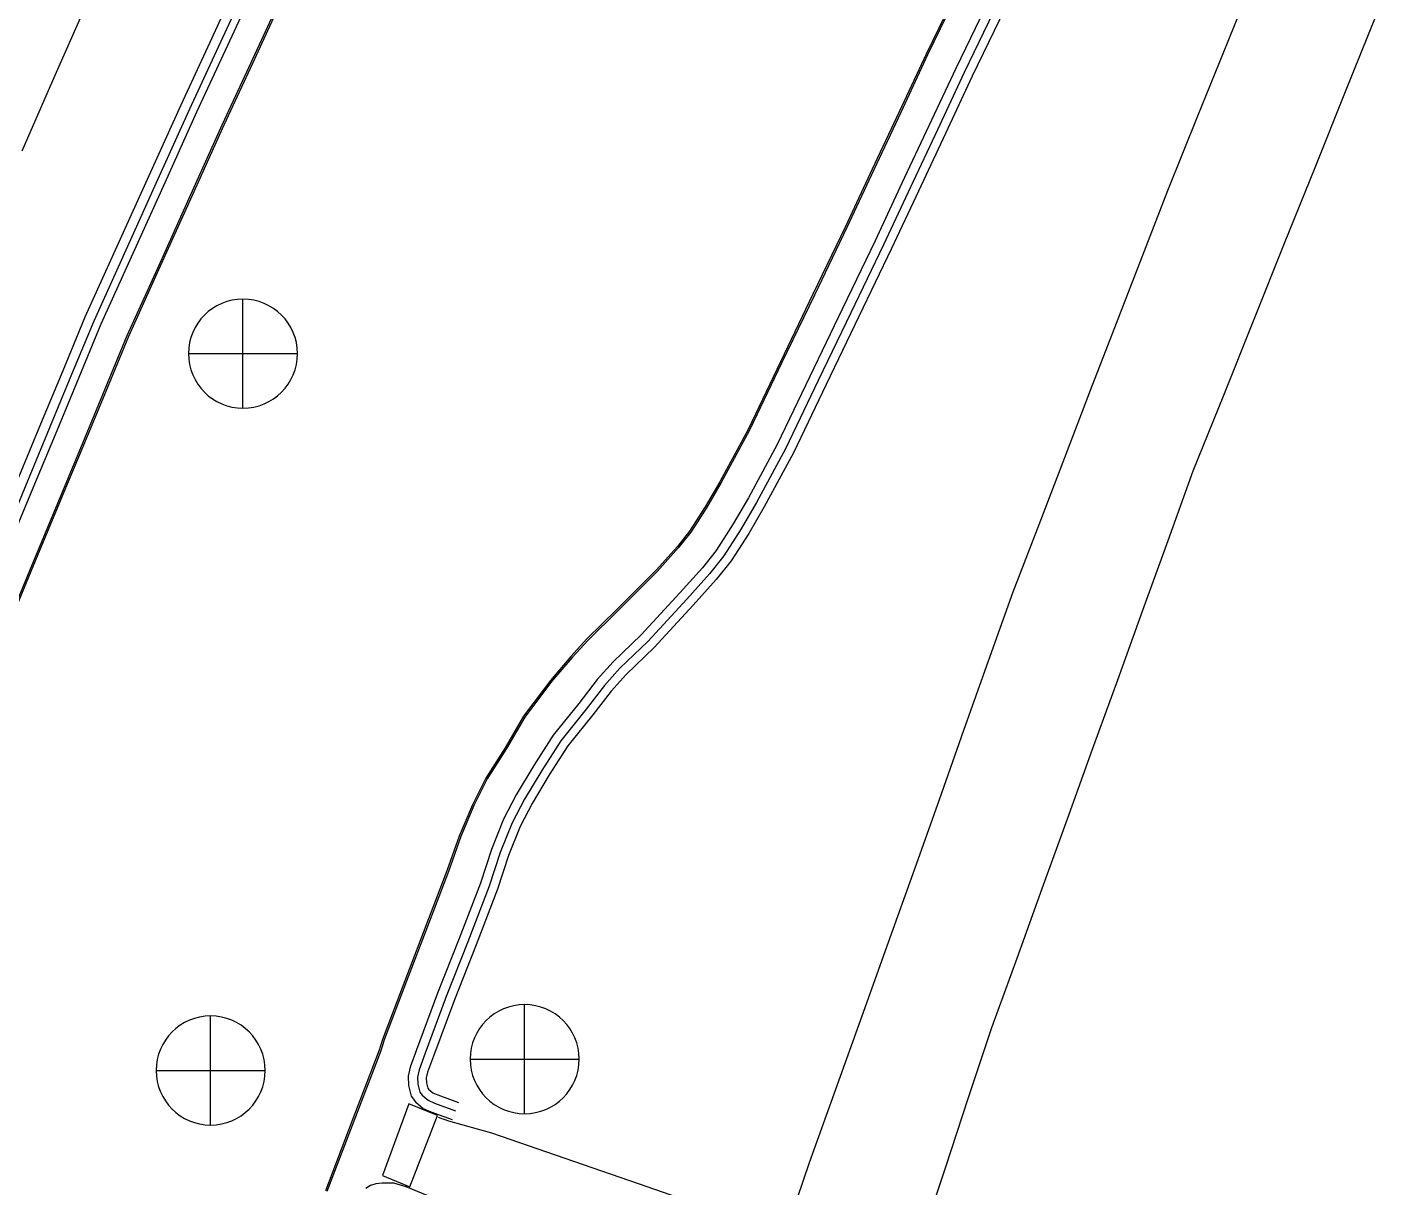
# Model space of a CAD drawing. Header units: feet. Extents: x 3174203 to 3175581, y 1715832 to 1717426.
# Drawn here: x 3174687.1 to 3174768.3, y 1717112.4 to 1717182.2 of the extents above; entities that cross this region are included whole.
import ezdxf

# ---------------------------------------------------------------- set-up
doc = ezdxf.new("R2010")
doc.units = ezdxf.units.FT
doc.header["$MEASUREMENT"] = 0
for name, color, linetype, lineweight in [('BACK_OF_CURB', 5, 'Continuous', 30), ('BOTTOM_OF_CURB', 3, 'Continuous', 30), ('FOOT_PATH', 2, 'Continuous', 30), ('GUTTER', 30, 'Continuous', 30), ('MANHOLE', 30, 'Continuous', 30), ('TOP_OF_CURB', 1, 'Continuous', 30)]:
    doc.layers.add(name, color=color, linetype=linetype, lineweight=lineweight)
doc.layers.add('HARD_SURFACE', color=71, linetype='Continuous', lineweight=30, true_color=0xbcff40)
doc.layers.add('PAVED_ROAD', color=140, linetype='Continuous', lineweight=30, true_color=0x38a9ff)

# ---------------------------------------------------------------- blocks, each defined once
blk = doc.blocks.new('SYM203')
at = {"lineweight": -2}
blk.add_line((-0.5, 0), (0.5, 0), dxfattribs=at)
at = {"lineweight": -2, "flags": 128}
blk.add_lwpolyline([(0, -0.5, 1), (0, 0.5, 1), (0, -0.5), (0, 0.5)], format="xyb", dxfattribs=at)
blk = doc.blocks.new('SYM203_1')
at = {"layer": 'MANHOLE', "ltscale": 0.25, "xscale": 26.246667, "yscale": 26.246667, "zscale": 26.246667}
blk.add_blockref('SYM203', (0, 0), dxfattribs=at)
blk = doc.blocks.new('SYM004')
at = {"layer": 'MANHOLE', "ltscale": 0.25, "xscale": 0.5, "yscale": 0.5, "zscale": 0.5}
blk.add_blockref('SYM203_1', (0, 0), dxfattribs=at)

msp = doc.modelspace()

# ---------------------------------------------------------------- linework, layer by layer
at = {"layer": 'BACK_OF_CURB'}
for points in [[(3174699.806258, 1717184.97932, 5241.267945), (3174698.084967, 1717181.25655, 5241.292459), (3174696.361656, 1717177.52941, 5241.315518), (3174694.44222, 1717173.275938, 5241.337), (3174692.524765, 1717169.026854, 5241.371), (3174690.600606, 1717164.762915, 5241.46), (3174689.26426, 1717161.537584, 5241.53), (3174687.934153, 1717158.327309, 5241.644), (3174686.604416, 1717155.117928, 5241.655)], [(3174746.610333, 1717184.706805, 5241.011598), (3174743.98125, 1717179.264135, 5241.056877), (3174742.364392, 1717175.81371, 5241.083002), (3174740.7448, 1717172.357453, 5241.113182), (3174739.123066, 1717168.896623, 5241.147485), (3174737.160209, 1717164.806613, 5241.186291), (3174735.199536, 1717160.721155, 5241.221513), (3174733.227389, 1717156.611788, 5241.253), (3174731.466301, 1717153.357023, 5241.279), (3174730.533844, 1717151.757851, 5241.311), (3174729.473931, 1717150.099341, 5241.337), (3174728.584351, 1717148.986897, 5241.387), (3174727.202066, 1717147.44447, 5241.46042), (3174724.836135, 1717144.892512, 5241.579), (3174723.167714, 1717143.272901, 5241.666), (3174722.262492, 1717142.263113, 5241.684), (3174721.162929, 1717140.846413, 5241.575), (3174719.653262, 1717138.972788, 5241.706), (3174718.538336, 1717137.223599, 5241.831), (3174717.504362, 1717135.502342, 5241.915), (3174716.778608, 1717134.115954, 5241.878), (3174716.084041, 1717132.370727, 5241.893751), (3174715.41972, 1717130.349484, 5241.915871), (3174714.128711, 1717126.995933, 5241.957427), (3174712.830358, 1717123.703784, 5241.999299), (3174711.567946, 1717120.307327, 5242.046225), (3174711.216437, 1717119.337434, 5242.063), (3174711.138116, 1717119.004154, 5242.069), (3174711.157299, 1717118.701064, 5242.071), (3174711.232167, 1717118.376522, 5242.068), (3174711.274101, 1717118.321985, 5242.065), (3174711.533649, 1717118.105604, 5242.056), (3174711.830844, 1717117.973462, 5242.052053), (3174713.074298, 1717117.516491, 5242.048)]]:
    msp.add_polyline3d(points, dxfattribs=at)
at = {"layer": 'BOTTOM_OF_CURB'}
for points in [[(3174745.627318, 1717185.184648, 5240.552658), (3174742.99426, 1717179.733748, 5240.595356), (3174741.374669, 1717176.277491, 5240.626262), (3174739.755077, 1717172.821234, 5240.661283), (3174738.135486, 1717169.364977, 5240.700437), (3174736.174813, 1717165.279519, 5240.746716), (3174734.214141, 1717161.194061, 5240.791761), (3174732.253468, 1717157.108604, 5240.830684), (3174730.513303, 1717153.892508, 5240.861), (3174729.600857, 1717152.327656, 5240.885), (3174728.584132, 1717150.736724, 5240.923), (3174727.749896, 1717149.69349, 5240.967563), (3174726.394262, 1717148.1808, 5241.030328), (3174724.054175, 1717145.656718, 5241.127444), (3174722.379183, 1717144.030728, 5241.192029), (3174721.42279, 1717142.963859, 5241.230648), (3174720.305588, 1717141.524432, 5241.28269), (3174718.764145, 1717139.61137, 5241.357115), (3174717.608856, 1717137.798856, 5241.426), (3174716.550899, 1717136.037674, 5241.492), (3174715.784012, 1717134.572713, 5241.499), (3174715.056138, 1717132.743794, 5241.518546), (3174714.389889, 1717130.716689, 5241.541547), (3174713.110291, 1717127.392777, 5241.58262), (3174711.809608, 1717124.094719, 5241.618626), (3174710.541873, 1717120.683942, 5241.654), (3174710.167054, 1717119.649732, 5241.667), (3174710.037077, 1717119.096641, 5241.687), (3174710.072141, 1717118.542643, 5241.732681), (3174710.220634, 1717117.898944, 5241.783403), (3174710.481333, 1717117.559893, 5241.812996), (3174710.950591, 1717117.16868, 5241.850729), (3174711.419849, 1717116.960033, 5241.883), (3174712.697273, 1717116.490578, 5241.976)], [(3174700.7573, 1717184.539589, 5240.725383), (3174699.036009, 1717180.816818, 5240.766033), (3174697.314718, 1717177.094047, 5240.807357), (3174695.397263, 1717172.844963, 5240.858581), (3174693.479807, 1717168.595879, 5240.913864), (3174691.562352, 1717164.346795, 5240.972711), (3174690.232245, 1717161.13652, 5241.014803), (3174688.902137, 1717157.926246, 5241.058579), (3174687.57203, 1717154.715972, 5241.105289), (3174685.681964, 1717150.177903, 5241.172017)], [(3174713.909523, 1717110.811471, 5242.182), (3174709.920831, 1717112.454565, 5241.900338), (3174709.190874, 1717112.663212, 5241.849), (3174708.486987, 1717112.663212, 5241.814), (3174708.095939, 1717112.637131, 5241.8), (3174707.7831, 1717112.532807, 5241.794), (3174707.496331, 1717112.350241, 5241.805424)]]:
    msp.add_polyline3d(points, dxfattribs=at)
at = {"layer": 'FOOT_PATH'}
for points in [[(3174761.167849, 1717185.837706, 5241.402), (3174759.354519, 1717181.350588, 5241.444), (3174757.54119, 1717176.863469, 5241.592), (3174755.72786, 1717172.376351, 5241.649428), (3174754.184195, 1717168.381581, 5241.701563), (3174752.640529, 1717164.386811, 5241.757543), (3174751.086941, 1717160.34808, 5241.817571), (3174749.533353, 1717156.309349, 5241.87867), (3174747.979765, 1717152.270618, 5241.940389), (3174746.426177, 1717148.231887, 5242.005569), (3174744.945945, 1717144.061805, 5242.076012), (3174743.465712, 1717139.891724, 5242.150159), (3174741.98548, 1717135.721642, 5242.22468), (3174740.505248, 1717131.55156, 5242.295222), (3174738.92331, 1717127.137743, 5242.36858), (3174737.341372, 1717122.723927, 5242.438), (3174735.759434, 1717118.31011, 5242.572), (3174734.177495, 1717113.896294, 5242.591), (3174732.713008, 1717109.578806, 5242.61)], [(3174686.816832, 1717174.765776, 5241.53922), (3174688.801343, 1717179.327311, 5241.501481), (3174690.508967, 1717183.177908, 5241.473907)], [(3174740.967023, 1717109.384348, 5242.673846), (3174742.366812, 1717113.598568, 5242.619563), (3174743.766601, 1717117.812788, 5242.566), (3174745.166389, 1717122.027008, 5242.509178), (3174746.680287, 1717126.212866, 5242.449), (3174748.194185, 1717130.398724, 5242.38525), (3174749.708083, 1717134.584582, 5242.317094), (3174751.221981, 1717138.770441, 5242.244563), (3174752.735879, 1717142.956299, 5242.1675), (3174754.249776, 1717147.142157, 5242.09235), (3174755.763674, 1717151.328015, 5242.020385), (3174757.277572, 1717155.513873, 5241.948999), (3174759.110409, 1717160.079662, 5241.871), (3174760.943246, 1717164.645451, 5241.797352), (3174762.776083, 1717169.21124, 5241.728034), (3174764.60892, 1717173.777029, 5241.66293), (3174766.441757, 1717178.342818, 5241.598589), (3174768.274595, 1717182.908607, 5241.538428)], [(3174728.304155, 1717111.103459, 5242.434), (3174723.895302, 1717112.628113, 5242.316947), (3174719.486449, 1717114.152766, 5242.197), (3174715.077596, 1717115.677419, 5242.134), (3174712.485582, 1717116.399779, 5241.956), (3174711.876486, 1717116.610247, 5241.921272)]]:
    msp.add_polyline3d(points, dxfattribs=at)
at = {"layer": 'GUTTER'}
for points in [[(3174743.939304, 1717186.00519, 5240.677631), (3174741.299419, 1717180.540159, 5240.724213), (3174739.67949, 1717177.083181, 5240.756283), (3174738.05956, 1717173.626203, 5240.788996), (3174736.439631, 1717170.169225, 5240.825245), (3174734.486777, 1717166.100059, 5240.868673), (3174732.533923, 1717162.030892, 5240.907764), (3174730.581069, 1717157.961726, 5240.942), (3174728.876834, 1717154.812033, 5240.975), (3174727.998751, 1717153.306115, 5241.012), (3174727.056186, 1717151.831225, 5241.069356), (3174726.316986, 1717150.906836, 5241.106936), (3174725.030671, 1717149.471497, 5241.160074), (3174722.673316, 1717147.113149, 5241.246943), (3174720.873108, 1717145.338668, 5241.31178), (3174719.905838, 1717144.288047, 5241.344916), (3174718.677422, 1717142.848293, 5241.384776), (3174717.065549, 1717140.707492, 5241.437026), (3174715.95789, 1717138.81557, 5241.479071), (3174714.803658, 1717136.989505, 5241.516483), (3174714.006232, 1717135.39398, 5241.543945), (3174713.204928, 1717133.51427, 5241.570967), (3174712.463027, 1717131.420169, 5241.596187), (3174711.200605, 1717128.115167, 5241.630414), (3174709.938183, 1717124.810165, 5241.661), (3174708.605737, 1717121.285667, 5241.690967), (3174708.393826, 1717120.63336, 5241.699104), (3174706.775541, 1717116.40444, 5241.770305), (3174705.157257, 1717112.17552, 5241.837158)], [(3174685.39045, 1717144.98998, 5241.302906), (3174687.277996, 1717149.521996, 5241.23775), (3174689.165541, 1717154.054013, 5241.175986), (3174690.492427, 1717157.256512, 5241.131872), (3174691.819312, 1717160.459011, 5241.085), (3174693.146198, 1717163.66151, 5241.040637), (3174695.058887, 1717167.90003, 5240.98483), (3174696.971575, 1717172.138551, 5240.932798), (3174698.884264, 1717176.377072, 5240.881457), (3174700.60233, 1717180.092868, 5240.839649), (3174702.320396, 1717183.808663, 5240.80167)]]:
    msp.add_polyline3d(points, dxfattribs=at)
at = {"layer": 'HARD_SURFACE'}
msp.add_3dface([(3174710.09085, 1717117.450001, 5241.772), (3174708.504299, 1717113.124304, 5241.797), (3174710.139133, 1717112.455383, 5241.922), (3174711.815066, 1717116.743821, 5241.913)], dxfattribs=at)
at = {"layer": 'PAVED_ROAD'}
for points in [[(3174743.849366, 1717186.048909, 5240.685025), (3174741.209118, 1717180.583125, 5240.730406), (3174739.588939, 1717177.125613, 5240.761403), (3174737.969009, 1717173.668635, 5240.796218), (3174736.349276, 1717170.212075, 5240.834872), (3174734.396622, 1717166.143325, 5240.877764), (3174732.443768, 1717162.074159, 5240.916316), (3174730.491964, 1717158.00718, 5240.95), (3174728.789642, 1717154.861025, 5240.982), (3174727.913391, 1717153.358248, 5241.018), (3174726.974777, 1717151.88954, 5241.074589), (3174726.24064, 1717150.971483, 5241.111565), (3174724.958019, 1717149.540265, 5241.163234), (3174722.602852, 1717147.184107, 5241.250776), (3174720.801181, 1717145.408184, 5241.313094), (3174719.83099, 1717144.35439, 5241.344741), (3174718.599369, 1717142.910879, 5241.383031), (3174716.982178, 1717140.763014, 5241.436534), (3174715.872451, 1717138.867562, 5241.477337), (3174714.716449, 1717137.038696, 5241.514256), (3174713.915428, 1717135.435979, 5241.541929), (3174713.111712, 1717133.55061, 5241.569677), (3174712.369175, 1717131.454712, 5241.596081), (3174711.107188, 1717128.15085, 5241.632768), (3174709.844705, 1717124.845688, 5241.666), (3174708.511361, 1717121.318815, 5241.702158), (3174708.299513, 1717120.6667, 5241.711625), (3174706.682146, 1717116.44018, 5241.776301), (3174705.063636, 1717112.21067, 5241.84299)], [(3174685.483091, 1717144.952319, 5241.307872), (3174687.370491, 1717149.483985, 5241.2425), (3174689.25789, 1717154.01565, 5241.180865), (3174690.584589, 1717157.217698, 5241.137529), (3174691.911288, 1717160.419747, 5241.09125), (3174693.237987, 1717163.621795, 5241.047899), (3174695.150399, 1717167.859704, 5240.990406), (3174697.062811, 1717172.097612, 5240.936132), (3174698.975224, 1717176.335521, 5240.885531), (3174700.693103, 1717180.050912, 5240.844308), (3174702.410982, 1717183.766304, 5240.807)]]:
    msp.add_polyline3d(points, dxfattribs=at)
at = {"layer": 'TOP_OF_CURB'}
for points in [[(3174746.133376, 1717184.938653, 5241.011598), (3174743.502364, 1717179.491991, 5241.056877), (3174741.88418, 1717176.038736, 5241.083002), (3174740.264588, 1717172.582479, 5241.113182), (3174738.643894, 1717169.123868, 5241.147485), (3174736.682096, 1717165.036066, 5241.186291), (3174734.721424, 1717160.950609, 5241.221513), (3174732.754844, 1717156.852842, 5241.253), (3174731.003908, 1717153.616839, 5241.279), (3174730.08116, 1717152.03432, 5241.311), (3174729.042202, 1717150.408598, 5241.337), (3174728.179474, 1717149.329735, 5241.387), (3174726.810121, 1717147.801736, 5241.46042), (3174724.456729, 1717145.263303, 5241.579), (3174722.78512, 1717143.640597, 5241.666), (3174721.85507, 1717142.603114, 5241.684), (3174720.746949, 1717141.175387, 5241.575), (3174719.221864, 1717139.282627, 5241.706), (3174718.087354, 1717137.502712, 5241.831), (3174717.041743, 1717135.762084, 5241.915), (3174716.296032, 1717134.337573, 5241.878), (3174715.585304, 1717132.551738, 5241.893751), (3174714.920048, 1717130.527651, 5241.915871), (3174713.634575, 1717127.188481, 5241.957427), (3174712.335092, 1717123.893465, 5241.999299), (3174711.070097, 1717120.49006, 5242.046225), (3174710.707278, 1717119.48896, 5242.063), (3174710.603893, 1717119.049029, 5242.069), (3174710.630782, 1717118.624199, 5242.071), (3174710.741373, 1717118.144802, 5242.068), (3174710.889451, 1717117.952219, 5242.065), (3174711.25075, 1717117.65101, 5242.056), (3174711.63143, 1717117.481748, 5242.052053), (3174712.891366, 1717117.018719, 5242.048)], [(3174700.333053, 1717184.735747, 5241.169362), (3174698.611761, 1717181.012977, 5241.208648), (3174696.889569, 1717177.288257, 5241.251307), (3174694.97123, 1717173.037215, 5241.300442), (3174693.053775, 1717168.788131, 5241.352916), (3174691.133329, 1717164.53242, 5241.409), (3174689.800439, 1717161.31543, 5241.453349), (3174688.470332, 1717158.105155, 5241.501252), (3174687.14039, 1717154.895279, 5241.544267), (3174685.250489, 1717150.357608, 5241.600033)]]:
    msp.add_polyline3d(points, dxfattribs=at)

# ---------------------------------------------------------------- block references
at = {"layer": 'MANHOLE', "ltscale": 0.25, "xscale": 0.5, "yscale": 0.5, "zscale": 0.5}
for p in [(3174700.108, 1717162.573, 5241.252), (3174717.055, 1717120.128, 5242.36), (3174698.162, 1717119.445, 5241.962)]:
    msp.add_blockref('SYM004', p, dxfattribs=at)

doc.saveas('drawing.dxf')
